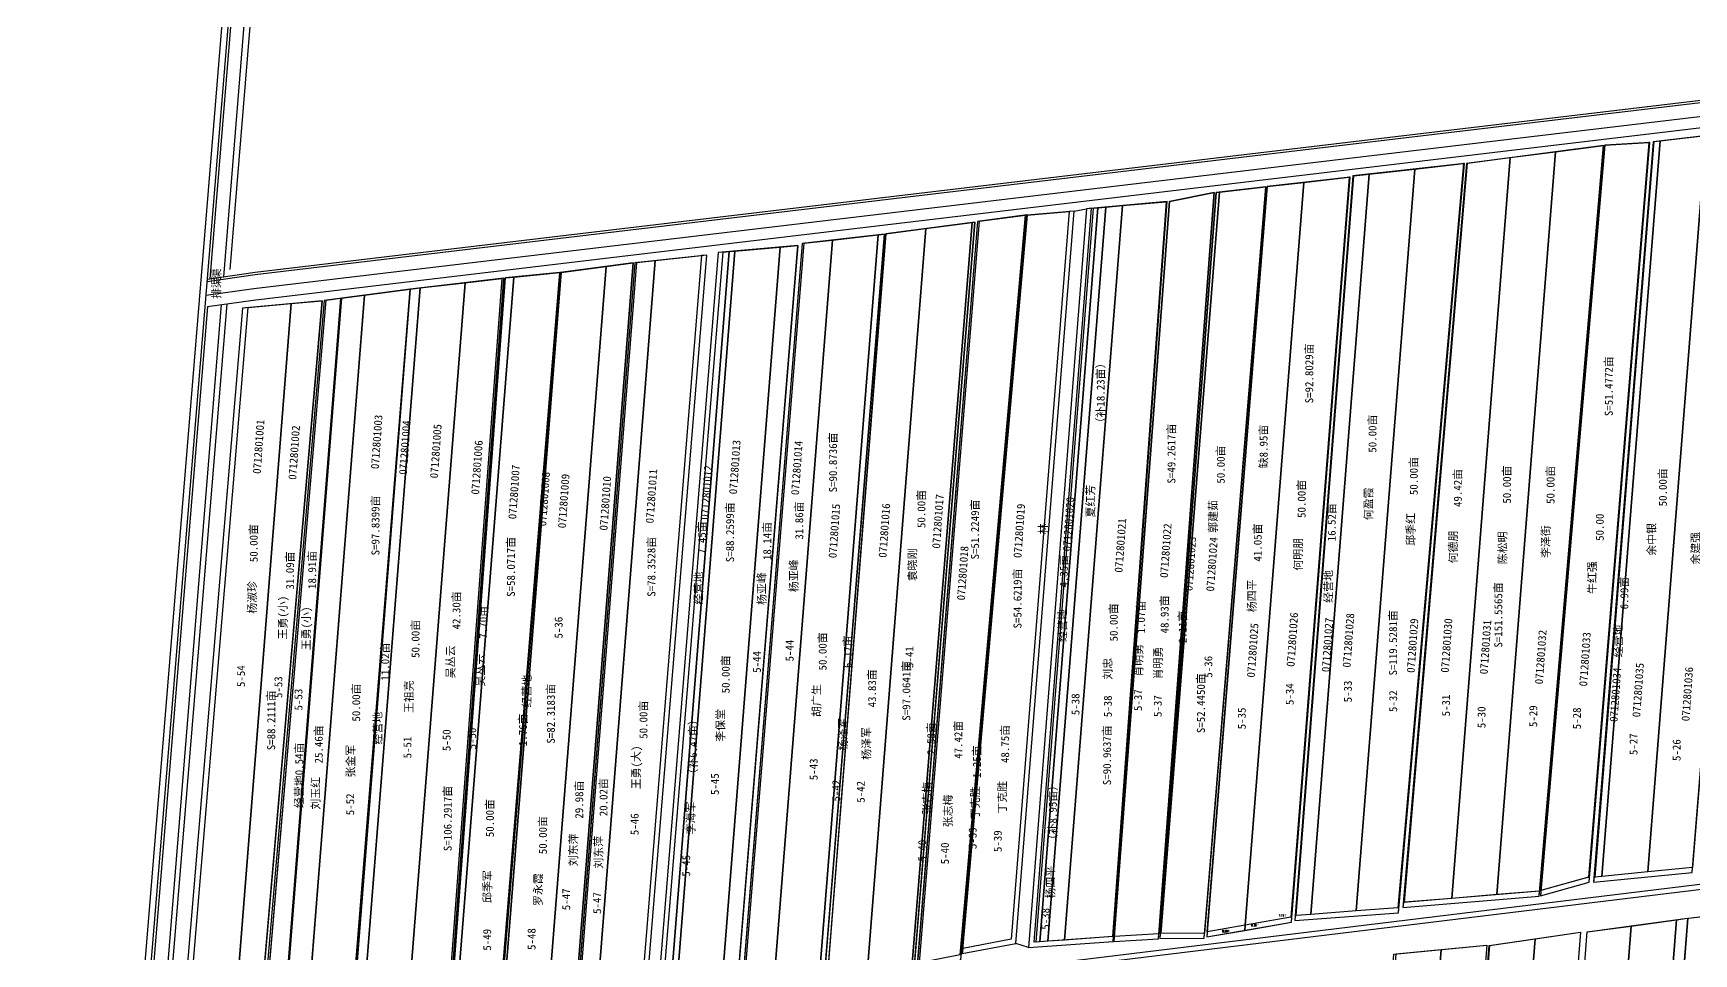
# Model space of a CAD drawing. Extents: x 544477 to 562575, y 4986974 to 4992709.
# Drawn here: x 545414 to 547073, y 4990384 to 4991304 of the extents above; entities that cross this region are included whole.
import ezdxf
from ezdxf.enums import TextEntityAlignment as Align

# ---------------------------------------------------------------- set-up
doc = ezdxf.new("R2010")
doc.units = 0
doc.header["$LTSCALE"] = 10
for name, color, linetype in [('2019年企业分流', 7, 'CONTINUOUS'), ('2021', 7, 'CONTINUOUS'), ('2022年', 6, 'CONTINUOUS'), ('JMD', 6, 'CONTINUOUS'), ('出水桩地块', 2, 'CONTINUOUS'), ('地号', 7, 'CONTINUOUS'), ('地物扣减', 7, 'CONTINUOUS'), ('地籍号', 2, 'CONTINUOUS'), ('权利人', 1, 'CONTINUOUS'), ('注记', 1, 'CONTINUOUS'), ('测地框', 7, 'CONTINUOUS'), ('经营地地块', 7, 'CONTINUOUS'), ('经营地面积', 7, 'CONTINUOUS'), ('路、林、渠', 7, 'CONTINUOUS'), ('身份地地块', 7, 'CONTINUOUS'), ('身份地面积', 7, 'CONTINUOUS')]:
    doc.layers.add(name, color=color, linetype=linetype)
doc.styles.add('HZ', font='rs.shx', dxfattribs={"width": 0.8, "bigfont": 'hztxt.shx'})
doc.styles.add('宋体', font='')
doc.styles.get('宋体').set_extended_font_data('SimSun')

msp = doc.modelspace()

# ---------------------------------------------------------------- linework, layer by layer
at = {"layer": '2019年企业分流', "color": 1, "linetype": 'Continuous'}
for points in [[(546889.9, 4991179.9), (546935.3, 4991185.8), (546876.7, 4990443.4), (546831.5, 4990439.6)], [(546966.8, 4990406.1), (547010.9, 4990412), (546953.1, 4989670.6), (546911.4, 4989666.1)]]:
    msp.add_lwpolyline(points, close=True, dxfattribs=at)
at = {"layer": '2021', "color": 1, "linetype": 'Continuous'}
for points in [[(546935.3, 4991185.8), (546983.3, 4991192.1), (546919.2, 4990446.9), (546876.7, 4990443.4)], [(546821.1, 4990388.4), (546866.6, 4990392.8), (546807.4, 4989651.1), (546807.2, 4989651.1), (546806.4, 4989651), (546762.3, 4989646)]]:
    msp.add_lwpolyline(points, close=True, dxfattribs=at)
at = {"layer": '2021', "color": 1, "linetype": 'Continuous', "flags": 128}
msp.add_lwpolyline([(545721.9, 4991039.4), (545744.8, 4991042.4), (545685.9, 4990295.6), (545662.9, 4990292.7)], close=True, dxfattribs=at)
at = {"layer": '2022年', "color": 4, "linetype": 'Continuous'}
msp.add_lwpolyline([(546599.4, 4991145.4), (546645.9, 4991150.8), (546584.6, 4990404.9), (546540.9, 4990404.4)], close=True, dxfattribs=at)
at = {"layer": '出水桩地块', "color": 7, "linetype": 'Continuous', "flags": 128}
for points in [[(547029.5, 4991195), (547028.5, 4991195), (546968.4, 4990460.9), (546969.4, 4990461.2)], [(547033.9, 4991195.9), (547032.9, 4991195.8), (546973.8, 4990460.8), (546974.8, 4990460.9)], [(546733.7, 4991161.7), (546732.7, 4991161.6), (546675.2, 4990422.4), (546676.2, 4990422.5)], [(546844.3, 4991174), (546843.3, 4991173.9), (546777.8, 4990430.2), (546778.8, 4990430.3)], [(546847.3, 4991174.3), (546846.3, 4991174.1), (546783.2, 4990435.6), (546784.2, 4990435.7)], [(546730.1, 4991160.4), (546729.1, 4991160.3), (546670.7, 4990420.8), (546671.7, 4990420.9)], [(546359.7, 4991116.4), (546357.6, 4991116.1), (546297.5, 4990374.7), (546299.5, 4990375.1)], [(546184.4, 4991094.4), (546182.4, 4991094.1), (546122.7, 4990355.2), (546124.7, 4990355.4)], [(546017.2, 4991075.2), (546015.2, 4991074.9), (545957.1, 4990333.5), (545959.1, 4990333.8)], [(545884.2, 4991059.5), (545882.2, 4991059.2), (545827.1, 4990316.7), (545827.9, 4990316.8), (545829.2, 4990317.1)], [(545706.7, 4991037.5), (545704.7, 4991037.2), (545640.5, 4990284.8), (545642.6, 4990285)]]:
    msp.add_lwpolyline(points, close=True, dxfattribs=at)
at = {"layer": '地物扣减', "color": 7, "linetype": 'Continuous', "flags": 128}
for points in [[(546493.2, 4990396.4), (546493.5, 4990401.6), (546493, 4990401.6), (546493.5, 4990401.6), (546414.1, 4990395.9), (546471.5, 4991129.2), (546466.4, 4991128.8), (546408.6, 4990390.5)], [(546454.2, 4991126.4), (546449.2, 4991126), (546391.1, 4990398.8), (546342.9, 4990389.6), (546342.4, 4990384.4), (546395.8, 4990394.6)], [(546454.2, 4991126.4), (546449.2, 4991126), (546391.1, 4990398.8), (546342.9, 4990389.6), (546342.4, 4990384.4), (546395.8, 4990394.6)], [(546026.1, 4990336.3), (546087, 4991082.4), (546081.9, 4991081.9), (546021.5, 4990340.8), (545977.1, 4990335.8), (545959.1, 4990333.8), (545957.1, 4990333.5), (545956.7, 4990328.4)], [(546117.4, 4990349.6), (546117.8, 4990354.8), (546042.9, 4990342), (546103.5, 4991085.4), (546098.5, 4991084.9), (546037.4, 4990336)], [(545628.8, 4991030.1), (545622.9, 4991029.5), (545559.7, 4990275.5), (545637.3, 4990284.5), (545637.8, 4990289.6), (545612.8, 4990286.7), (545566, 4990281.2)], [(547071.7, 4990465.4), (547072.1, 4990470.5), (547027.4, 4990466), (546981.7, 4990461.5), (546974.8, 4990460.9), (546973.8, 4990460.8), (546973.4, 4990455.7)], [(546969.4, 4990461.2), (546967.3, 4990460.6), (546920.7, 4990447.6), (546920.2, 4990442.2), (546969, 4990455.9)], [(546918.8, 4990441.8), (546919.2, 4990446.9), (546783.2, 4990435.6), (546782.7, 4990430.6)], [(546671.3, 4990415.8), (546671.7, 4990420.9), (546670.7, 4990420.8), (546625.1, 4990412.8), (546587.2, 4990406.3), (546586.8, 4990401.1)], [(546671.3, 4990415.8), (546671.7, 4990420.9), (546670.7, 4990420.8), (546625.1, 4990412.8), (546624.9, 4990407.7)], [(546778.4, 4990425.3), (546778.8, 4990430.3), (546777.8, 4990430.2), (546736, 4990427.1), (546690.7, 4990423.6), (546676.2, 4990422.5), (546675.2, 4990422.4), (546674.8, 4990417.4)], [(546538.9, 4990404.3), (546494.2, 4990401.6), (546493.8, 4990396.6), (546538.6, 4990399.3)], [(546584.6, 4990404.9), (546540.9, 4990404.4), (546540.3, 4990404.4), (546539.9, 4990399.4), (546584.1, 4990399.9)], [(546624.9, 4990407.7), (546625.1, 4990412.8), (546587.2, 4990406.3), (546586.8, 4990401.1)]]:
    msp.add_lwpolyline(points, close=True, dxfattribs=at)
for points in [[(546967.3, 4990460.6), (546969.4, 4990461.2)], [(546625.1, 4990412.8), (546624.9, 4990407.7)]]:
    msp.add_lwpolyline(points, dxfattribs=at)
at = {"layer": '测地框', "linetype": 'Continuous', "flags": 128}
for points, elevation in [([(547029.5, 4991195), (546984.7, 4991192.3), (546920.2, 4990442.2), (546969, 4990455.9)], 280.5), ([(547132.1, 4991207.2), (547032.9, 4991195.8), (546973.4, 4990455.7), (547071.7, 4990465.4)], 280.6), ([(546983.3, 4991192.1), (546846.3, 4991174.1), (546782.7, 4990430.6), (546918.8, 4990441.8)], 280.6), ([(546844.3, 4991174), (546732.7, 4991161.6), (546674.8, 4990417.4), (546778.4, 4990425.3)], 280.4), ([(546645.9, 4991150.8), (546596.2, 4991145.1), (546539.9, 4990399.4), (546584.1, 4990399.9)], 280.5), ([(546730.1, 4991160.4), (546647.1, 4991150.9), (546586.8, 4990401.1), (546671.3, 4990415.8)], 280.4), ([(546547, 4991135.9), (546466.4, 4991128.8), (546408.6, 4990390.5), (546493.2, 4990396.4)], 280.3), ([(546594, 4991145), (546549.4, 4991136.1), (546493.8, 4990396.6), (546538.6, 4990399.3)], 280.5), ([(546354.8, 4991115.5), (546266.1, 4991103.8), (546207.5, 4990359), (546294.4, 4990369.7)], 280.9), ([(546406.8, 4991122.6), (546357.6, 4991116.1), (546297.1, 4990369.5), (546340.8, 4990378.3)], 280.4), ([(546454.2, 4991126.4), (546407.3, 4991122.4), (546342.4, 4990384.4), (546395.8, 4990394.6)], 280.5), ([(546264.5, 4991103.4), (546182.4, 4991094.1), (546122.3, 4990350.2), (546204.4, 4990358.4)], 280.8), ([(546087, 4991082.4), (546015.2, 4991074.9), (545956.7, 4990328.4), (546026.1, 4990336.3)], 280.7), ([(546178, 4991092.1), (546098.5, 4991084.9), (546037.4, 4990336), (546117.4, 4990349.6)], 280.7), ([(545940.3, 4991065.1), (545885.4, 4991059.6), (545829.8, 4990312.1), (545878.7, 4990313)], 280.5), ([(546013.5, 4991074.7), (545940.6, 4991065), (545879.7, 4990313.2), (545955.2, 4990328.1)], 280.4), ([(545790.7, 4991048.4), (545704.7, 4991037.2), (545640.5, 4990284.8), (545729.8, 4990296.2)], 280.6), ([(545884.2, 4991059.5), (545790.7, 4991048.4), (545731.3, 4990296.3), (545828.8, 4990311.9)], 280.6), ([(545702.8, 4991036.9), (545622.9, 4991029.5), (545559.7, 4990275.5), (545637.3, 4990284.5)], 280.6), ([(546966.8, 4990406.1), (547067.2, 4990419.7), (547008.2, 4989671.5), (546911, 4989661)], 280.9), ([(547098, 4989681.6), (547009.1, 4989671.5), (547067.7, 4990419.8), (547158, 4990430)], 281.2), ([(546868.9, 4990392.6), (546960.4, 4990405.8), (546901.2, 4989658.8), (546807.9, 4989646.2)], 280.8), ([(546773.8, 4990383.9), (546866.6, 4990392.8), (546807, 4989646), (546715.4, 4989635.7)], 280.9)]:
    msp.add_lwpolyline(points, close=True, dxfattribs=dict(at, elevation=elevation))
at = {"layer": '经营地地块', "color": 5, "linetype": 'Continuous'}
for points in [[(547033.9, 4991195.9), (547039.8, 4991196.6), (546981.7, 4990461.5), (546974.8, 4990460.9)], [(546733.7, 4991161.7), (546749.2, 4991163.4), (546690.7, 4990423.6), (546676.2, 4990422.5)], [(546596.2, 4991145.1), (546599.4, 4991145.4), (546540.9, 4990404.4), (546540.3, 4990404.4)], [(546473.5, 4991129.4), (546477.7, 4991129.8), (546419.8, 4990396.3), (546416.1, 4990396)], [(546103.5, 4991085.4), (546109.3, 4991085.9), (546050.6, 4990343.3), (546042.9, 4990342)], [(545940.6, 4991065), (545941.4, 4991065.1), (545882.5, 4990318.8), (545880.1, 4990318.4)], [(545790.7, 4991048.4), (545800.6, 4991049.6), (545741.7, 4990303), (545731.7, 4990301.4)], [(545721.4, 4991039.4), (545721.9, 4991039.4), (545662.9, 4990292.7), (545662.4, 4990292.6)], [(546868.9, 4990392.6), (546869.4, 4990392.7), (546810.7, 4989651.6), (546808.3, 4989651.3)]]:
    msp.add_lwpolyline(points, close=True, dxfattribs=at)
at = {"layer": '路、林、渠', "color": 3, "linetype": 'Continuous', "elevation": 280.8, "flags": 128}
for points in [[(545610.6, 4991068.1), (545697.1, 4992116.8)], [(545479.3, 4989476.6), (545607.8, 4991033.9)]]:
    msp.add_lwpolyline(points, dxfattribs=at)
at = {"layer": '路、林、渠', "color": 4, "linetype": 'Continuous', "flags": 128}
for points, elevation in [([(545604.2, 4991060.9), (545687.7, 4992091.6)], 284.6), ([(545675, 4992089.9), (545590.4, 4991058.9)], 280), ([(545635.6, 4991063.1), (547335.2, 4991265.4)], 280.5), ([(545635.8, 4991065.4), (547335.4, 4991267.7)], 280.6), ([(545634.5, 4991049), (547334, 4991251.4)], 279.7), ([(545633.6, 4991037.4), (547333.1, 4991239.8)], 280.8), ([(545587.8, 4991056.2), (545635.6, 4991063.1)], 280.5), ([(545588, 4991058.5), (545635.8, 4991065.4)], 280.6), ([(545586.7, 4991042.5), (545634.5, 4991049)], 279.7), ([(545588.1, 4991031.2), (545344.6, 4988064)], 280), ([(545475.8, 4989476.2), (545601.9, 4991033.1)], 284.6), ([(545588.1, 4991031.2), (545633.6, 4991037.4)], 280.1), ([(547270.2, 4990471.6), (545528.1, 4990259.2)], 281.7), ([(547270.6, 4990476.8), (545528.5, 4990264.4)], 281.6)]:
    msp.add_lwpolyline(points, dxfattribs=dict(at, elevation=elevation))
at = {"layer": '路、林、渠', "color": 5, "linetype": 'Continuous', "flags": 128}
for points, elevation in [([(545665.9, 4992089.3), (545425.1, 4989153.5), (545424.8, 4989150.7), (545424.1, 4989148.7), (545420.2, 4989145.7), (545416.4, 4989144.1), (544673, 4988860.9)], 280.2), ([(545349.5, 4988063.2), (545346.3, 4988063.6), (545344.6, 4988064), (545342.8, 4988066.1), (545341.8, 4988070.1), (545672.8, 4992088.1)], 282.9)]:
    msp.add_lwpolyline(points, dxfattribs=dict(at, elevation=elevation))
at = {"layer": '路、林、渠', "color": 3, "linetype": 'Continuous', "elevation": 280.5, "flags": 128}
msp.add_lwpolyline([(546454.2, 4991126.4), (546466.4, 4991128.8), (546408.6, 4990390.5), (546395.8, 4990394.6)], close=True, dxfattribs=at)
at = {"layer": '身份地地块', "color": 1, "linetype": 'Continuous'}
for points in [[(546984.7, 4991192.3), (547028.5, 4991195), (546968.4, 4990460.9), (546920.7, 4990447.6)], [(547039.8, 4991196.6), (547085.5, 4991201.9), (547027.4, 4990466), (546981.7, 4990461.5)], [(547085.5, 4991201.9), (547132.1, 4991207.2), (547072.1, 4990470.5), (547027.4, 4990466)], [(546847.3, 4991174.3), (546889.9, 4991179.9), (546831.5, 4990439.6), (546784.2, 4990435.7)], [(546749.2, 4991163.4), (546794.6, 4991168.5), (546736, 4990427.1), (546690.7, 4990423.6)], [(546794.6, 4991168.5), (546843.3, 4991173.9), (546777.8, 4990430.2), (546736, 4990427.1)], [(546647.1, 4991150.9), (546683.7, 4991155.1), (546625.1, 4990412.8), (546587.2, 4990406.3)], [(546683.7, 4991155.1), (546729.1, 4991160.3), (546670.7, 4990420.8), (546625.1, 4990412.8)], [(546477.7, 4991129.8), (546485.9, 4991130.5), (546428, 4990396.8), (546419.8, 4990396.3)], [(546485.9, 4991130.5), (546502.6, 4991132), (546444.6, 4990398), (546428, 4990396.8)], [(546502.6, 4991132), (546546, 4991135.8), (546492.6, 4990401.5), (546444.6, 4990398)], [(546549.4, 4991136.1), (546594, 4991145), (546538.9, 4990404.3), (546494.2, 4990401.6)], [(546306.1, 4991109.1), (546352.4, 4991115.2), (546292.4, 4990374.5), (546247.7, 4990369)], [(546352.4, 4991115.2), (546354.8, 4991115.5), (546294.8, 4990374.8), (546292.4, 4990374.5)], [(546359.7, 4991116.4), (546405.7, 4991122.4), (546340.2, 4990383.3), (546299.5, 4990375.1)], [(546405.7, 4991122.4), (546406.8, 4991122.6), (546341.3, 4990383.5), (546340.2, 4990383.3)], [(546407.3, 4991122.4), (546449.2, 4991126), (546391.1, 4990398.8), (546342.9, 4990389.6)], [(546184.4, 4991094.4), (546212.7, 4991097.5), (546154.4, 4990358.4), (546124.7, 4990355.4)], [(546212.7, 4991097.5), (546258.2, 4991102.7), (546199.8, 4990362.9), (546154.4, 4990358.4)], [(546258.2, 4991102.7), (546264.5, 4991103.4), (546204.8, 4990363.4), (546199.8, 4990362.9)], [(546266.1, 4991103.8), (546306.1, 4991109.1), (546247.7, 4990369), (546207.9, 4990364.1)], [(546035.6, 4991077.1), (546081.9, 4991081.9), (546021.5, 4990340.8), (545977.1, 4990335.8)], [(546109.3, 4991085.9), (546115.1, 4991086.4), (546056.5, 4990344.3), (546050.6, 4990343.3)], [(546115.1, 4991086.4), (546160.5, 4991090.5), (546102.2, 4990352.1), (546056.5, 4990344.3)], [(546160.5, 4991090.5), (546178, 4991092.1), (546117.8, 4990354.8), (546102.2, 4990352.1)], [(545894.1, 4991060.5), (545940.3, 4991065.1), (545879.1, 4990318.2), (545878.9, 4990318.1), (545878.3, 4990318), (545835.4, 4990317.2)], [(545940.6, 4991065), (545941.4, 4991065.1), (545882.5, 4990318.8), (545880.1, 4990318.4)], [(545941.4, 4991065.1), (545986.6, 4991071.1), (545927.9, 4990327.8), (545882.5, 4990318.8)], [(545986.6, 4991071.1), (546013.5, 4991074.7), (545955.6, 4990333.3), (545954.1, 4990332.9), (545927.9, 4990327.8)], [(546017.2, 4991075.2), (546035.6, 4991077.1), (545977.1, 4990335.8), (545959.1, 4990333.8)], [(545744.8, 4991042.4), (545790.7, 4991048.4), (545730.2, 4990301.2), (545729.4, 4990301.2), (545685.9, 4990295.6)], [(545800.6, 4991049.6), (545845.7, 4991054.9), (545786.9, 4990310.3), (545741.7, 4990303)], [(545845.7, 4991054.9), (545882.2, 4991059.2), (545827.1, 4990316.7), (545786.9, 4990310.3)], [(545885.4, 4991059.6), (545894.1, 4991060.5), (545835.4, 4990317.2), (545830.2, 4990317.1)], [(545628.8, 4991030.1), (545671.8, 4991034.1), (545612.8, 4990286.7), (545566, 4990281.2)], [(545671.8, 4991034.1), (545702.8, 4991036.9), (545637.8, 4990289.6), (545612.8, 4990286.7)], [(545706.7, 4991037.5), (545721.4, 4991039.4), (545662.4, 4990292.6), (545643, 4990290.1)], [(547010.9, 4990412), (547056.3, 4990418.2), (546998.4, 4989675.4), (546953.1, 4989670.6)], [(547056.3, 4990418.2), (547067.2, 4990419.7), (547008.6, 4989676.5), (547007.8, 4989676.5), (546998.4, 4989675.4)], [(547067.7, 4990419.8), (547102.3, 4990423.7), (547044.4, 4989680.6), (547009.5, 4989676.6)], [(546869.4, 4990392.7), (546914.9, 4990399.3), (546856.1, 4989657.8), (546810.7, 4989651.6)], [(546914.9, 4990399.3), (546960.4, 4990405.8), (546901.6, 4989663.9), (546856.1, 4989657.8)], [(546776, 4990384.1), (546821.1, 4990388.4), (546762.3, 4989646), (546716.9, 4989640.9)]]:
    msp.add_lwpolyline(points, close=True, dxfattribs=at)
at = {"layer": '身份地面积', "color": 1, "linetype": 'Continuous', "flags": 128}
msp.add_lwpolyline([(546547, 4991135.9), (546546, 4991135.8), (546492.6, 4990401.5), (546493.5, 4990401.6)], close=True, dxfattribs=at)

# ---------------------------------------------------------------- texts
at = {"layer": '2019年企业分流', "color": 2, "linetype": 'Continuous', "style": '宋体'}
msp.add_text('50.00亩', height=8, rotation=90, dxfattribs=at).set_placement((546890.7, 4990834.1))
msp.add_text('陈松明', height=8, rotation=90, dxfattribs=at).set_placement((546882.1, 4990789.9), align=Align.MIDDLE)
at = {"layer": '2021', "color": 1, "linetype": 'Continuous', "style": '宋体'}
for s, p in [('50.00亩', (546934.3, 4990833.8)), ('25.46亩', (545703.2, 4990574.5))]:
    msp.add_text(s, height=8, rotation=90, dxfattribs=at).set_placement(p)
for s, p in [('李泽街 ', (546925.3, 4990798.8)), ('刘玉红', (545695.9, 4990544.7))]:
    msp.add_text(s, height=8, rotation=90, dxfattribs=at).set_placement(p, align=Align.MIDDLE)
at = {"layer": '2022年', "color": 4, "linetype": 'Continuous', "style": '宋体'}
msp.add_text('50.00亩', height=8, rotation=90, dxfattribs=at).set_placement((546604.7, 4990854.1))
msp.add_text('郭建茹', height=8, rotation=90, dxfattribs=at).set_placement((546592.8, 4990821.3), align=Align.MIDDLE)
at = {"layer": 'JMD', "color": 1, "linetype": 'Continuous', "style": '宋体'}
msp.add_text('（补18.23亩）', height=8, rotation=90, dxfattribs=at).set_placement((546480.4, 4990944.7), align=Align.MIDDLE)
at = {"layer": 'JMD', "color": 2, "linetype": 'Continuous', "style": '宋体'}
msp.add_text('缺8.95亩', height=8, rotation=90, dxfattribs=at).set_placement((546643.2, 4990891.2), align=Align.MIDDLE)
at = {"layer": 'JMD', "color": 6, "linetype": 'Continuous', "style": '宋体'}
msp.add_text('（补6.47亩）', height=8, rotation=90, dxfattribs=at).set_placement((546073.1, 4990591), align=Align.MIDDLE)
at = {"layer": '地号', "linetype": 'Continuous', "style": '宋体'}
for s, p in [('5-44', (546173.8, 4990676.4, 282.4)), ('5-44', (546141.1, 4990665, 282.4)), ('5-41', (546293.5, 4990669.9, 282.4)), ('5-36', (546592.3, 4990660.2, 282.4)), ('5-54', (545625.5, 4990650.8, 282.4)), ('5-53', (545662.8, 4990639.8, 282.4)), ('5-53', (545682.9, 4990627.4, 282.4)), ('5-37', (546522, 4990626.8, 282.4)), ('5-34', (546673.6, 4990632.8, 282.4)), ('5-33', (546731.7, 4990635.5, 282.4)), ('5-38', (546459.5, 4990622.7, 282.4)), ('5-38', (546491.8, 4990620.7, 282.4)), ('5-37', (546541.7, 4990620.9, 282.4)), ('5-32', (546777, 4990625.8, 282.4)), ('5-31', (546829.8, 4990621.5, 282.4)), ('5-30', (546865.3, 4990609.7, 282.4)), ('5-29', (546917, 4990610.8, 282.4)), ('5-35', (546625.7, 4990608.6, 282.4)), ('5-28', (546960.6, 4990608.6, 282.4)), ('5-51', (545791.8, 4990579.5, 282.4)), ('5-50', (545831, 4990586.8, 282.4)), ('5-50', (545856.5, 4990588.5, 282.4)), ('5-27', (547017.2, 4990582.8, 282.4)), ('5-26', (547060.3, 4990576.9, 282.4)), ('5-43', (546197.8, 4990557.7, 282.4)), ('5-45', (546099.1, 4990542.9, 282.4)), ('5-42', (546220.4, 4990536.5, 282.4)), ('5-42', (546244.9, 4990535.2, 282.4)), ('5-52', (545734.6, 4990522.7, 282.4)), ('5-46', (546018.9, 4990502.8, 282.4)), ('5-39', (546356.7, 4990488.9, 282.4)), ('5-39', (546381.8, 4990485.9, 282.4)), ('5-45', (546070.4, 4990461.3, 282.4)), ('5-40', (546306.3, 4990476.4, 282.4)), ('5-40', (546329, 4990473.7, 282.4)), ('5-47', (545950.5, 4990427.8, 282.4)), ('5-47', (545981.4, 4990424.1, 282.4)), ('5-38', (546429.4, 4990408.3, 282.4)), ('5-49', (545871.5, 4990387.4, 282.4)), ('5-48', (545915.9, 4990388.1, 282.4))]:
    msp.add_text(s, height=8, rotation=90, dxfattribs=at).set_placement(p)
at = {"layer": '地物扣减', "color": 7, "linetype": 'Continuous', "style": 'HZ', "width": 0.8}
for s, p in [('1.11亩', (546658.8, 4990421.4)), ('0.29亩', (546602.1, 4990405.9)), ('0.35亩', (546631.2, 4990411.8))]:
    msp.add_text(s, height=2, dxfattribs=at).set_placement(p)
at = {"layer": '地籍号', "color": 7, "linetype": 'Continuous', "style": '宋体'}
for s, p in [('0712801001', (545641.2, 4990863.6, 281.4)), ('0712801003', (545759.2, 4990868.4, 281.4)), ('0712801004', (545787.3, 4990862.7, 281.4)), ('0712801005', (545818.3, 4990859.1, 281.4)), ('0712801002', (545676.7, 4990857.7, 281.4)), ('0712801006', (545859.4, 4990842.9, 281.4)), ('0712801013', (546117.1, 4990843.2, 561.9)), ('0712801014', (546179.1, 4990842.4, 561.9)), ('0712801007', (545896.5, 4990818.3, 281.4)), ('0712801008', (545926.5, 4990811.3, 561.9)), ('0712801009', (545946.1, 4990809.3, 561.9)), ('0712801011', (546033.8, 4990814.1, 561.9)), ('0712801012', (546088.6, 4990817.8, 561.9)), ('0712801010', (545987.7, 4990807, 561.9)), ('0712801015', (546216.6, 4990779.4, 561.9)), ('0712801016', (546266.6, 4990779.8, 561.9)), ('0712801017', (546320.1, 4990789, 561.9)), ('0712801019', (546401.4, 4990779.5, 561.9)), ('0712801020', (546450.6, 4990786.2, 561.9)), ('0712801021', (546502.5, 4990764.9, 561.9)), ('0712801022', (546547.8, 4990759.7, 561.9)), ('0712801023', (546572.4, 4990746.6, 561.9)), ('0712801024', (546594, 4990746.1, 561.9)), ('0712801018', (546344.9, 4990737.2, 561.9)), ('0712801025', (546634.7, 4990660.1, 561.9)), ('0712801026', (546674.3, 4990670.8, 561.9)), ('0712801027', (546709.4, 4990665.5, 561.9)), ('0712801028', (546730.4, 4990670.1, 561.9)), ('0712801029', (546794.4, 4990664.8, 561.9)), ('0712801030', (546828.5, 4990664.9, 561.9)), ('0712801031', (546867.4, 4990663.3, 561.9)), ('0712801032', (546922.6, 4990653.3, 561.9)), ('0712801033', (546966.8, 4990651.2, 561.9)), ('0712801034', (546997.2, 4990615.7, 561.9)), ('0712801035', (547019.9, 4990620.4, 561.9)), ('0712801036', (547069.1, 4990616.4, 561.9))]:
    msp.add_text(s, height=8, rotation=86, dxfattribs=at).set_placement(p)
at = {"layer": '权利人', "color": 1, "linetype": 'Continuous', "style": '宋体'}
for s, p in [('夏红芳', (546470.3, 4990836.6)), ('何盈霞', (546748.2, 4990833.9)), ('邱季红', (546790.3, 4990808.4)), ('余中银', (547031, 4990798.4)), ('何明朋', (546677.9, 4990783.5)), ('何德朋', (546832.8, 4990790.8)), ('余建强', (547074.8, 4990789.5)), ('袁晓刚', (546292.3, 4990772.9)), ('杨亚峰', (546141.7, 4990749.2, 280.8)), ('杨亚峰', (546173.7, 4990762, 280.8)), ('牛红强', (546971.7, 4990760.2)), ('杨淑珍', (545632.4, 4990740.5)), ('杨四平', (546631.5, 4990741.9)), ('王勇(小)', (545663.7, 4990720.2)), ('王勇(小)', (545687.1, 4990709.4)), ('吴丛云', (545830.8, 4990676)), ('吴丛云', (545860.6, 4990667.7)), ('肖明勇', (546518.3, 4990677.5)), ('肖明勇', (546537.9, 4990674.8)), ('刘忠', (546487.5, 4990669.1)), ('王祖亮', (545789.1, 4990641.2)), ('胡广生', (546196.6, 4990637.3)), ('李保堂', (546100.5, 4990612.6)), ('杨泽军', (546223, 4990603.8)), ('杨泽军', (546246.3, 4990594.5)), ('张金军', (545730.8, 4990576.8)), ('王勇(大)', (546016.8, 4990570.5)), ('张志梅', (546307, 4990539.8)), ('丁克胜', (546355, 4990535.2)), ('丁克胜', (546382.1, 4990540.8)), ('李海军', (546070.7, 4990519.9)), ('张志梅', (546327.9, 4990527)), ('刘东萍', (545953.4, 4990488.1)), ('刘东萍', (545978.6, 4990485.7)), ('邱季军', (545867.6, 4990451.4)), ('杨四平', (546430.3, 4990455.8)), ('罗永霞', (545918.3, 4990448.4))]:
    msp.add_text(s, height=8, rotation=90, dxfattribs=at).set_placement(p, align=Align.MIDDLE)
at = {"layer": '权利人', "color": 5, "linetype": 'Continuous', "style": '宋体'}
for p in [(546708.1, 4990751.4, 280.4), (546442.2, 4990712.2, 280.4)]:
    msp.add_text('经营地', height=8, rotation=90, dxfattribs=at).set_placement(p, align=Align.MIDDLE)
at = {"layer": '注记', "linetype": 'Continuous', "style": '宋体'}
for s, p in [('S=92.8029亩', (546688.8, 4990964.3)), ('S=51.4772亩', (546988.2, 4990951.5)), ('S=49.2617亩', (546551.1, 4990884.1)), ('S=90.8736亩', (546212.9, 4990875.3)), ('S=97.8399亩', (545755.6, 4990812.3)), ('S=88.2599亩', (546110, 4990805.5)), ('S=51.2249亩', (546354.8, 4990808.3)), ('S=58.0717亩', (545891, 4990770.9)), ('S=78.3528亩', (546031.4, 4990771)), ('S=54.6219亩', (546397.3, 4990739.3)), ('S=151.5565亩', (546877.8, 4990722.9)), ('S=119.5281亩', (546772.6, 4990695)), ('S=97.0641亩', (546286.2, 4990647.1)), ('S=52.4450亩', (546580.6, 4990634.7)), ('S=82.3183亩', (545930.9, 4990624.2)), ('S=88.2111亩', (545651.4, 4990617.6)), ('S=90.9637亩', (546486.8, 4990582.7)), ('S=106.2917亩', (545827.8, 4990519.5))]:
    msp.add_text(s, height=8, rotation=90, dxfattribs=at).set_placement(p, align=Align.MIDDLE)
msp.add_text('5-36', height=8, rotation=90, dxfattribs=at).set_placement((545942.9, 4990699.3, 281.4))
at = {"layer": '经营地面积', "color": 5, "linetype": 'Continuous', "style": '宋体'}
for s, p in [('16.52亩', (546715.6, 4990796.5)), ('7.45亩', (546086.3, 4990783.8)), ('4.35亩', (546447.8, 4990750.3)), ('6.99亩', (547008, 4990728.4)), ('2.11亩', (546566.6, 4990694.5)), ('11.02亩', (545769.6, 4990657.2)), ('1.76亩', (545907.3, 4990591.7))]:
    msp.add_text(s, height=8, rotation=90, dxfattribs=at).set_placement(p)
for s, p in [('经营地', (546078.6, 4990749.7)), ('经营地', (546997.6, 4990696.8, 280.4)), ('经营地', (545907, 4990646.8)), ('经营地', (545757.9, 4990609.7)), ('经营地0.54亩', (545679.4, 4990562.6))]:
    msp.add_text(s, height=8, rotation=90, dxfattribs=at).set_placement(p, align=Align.MIDDLE)
at = {"layer": '路、林、渠', "linetype": 'Continuous', "style": '宋体'}
for s, p in [('渠', (545601.2, 4991058.2, 280.8)), ('排渠', (545601, 4991038.6, 280.8))]:
    msp.add_text(s, height=8, rotation=90, dxfattribs=at).set_placement(p)
at = {"layer": '路、林、渠', "color": 3, "linetype": 'Continuous', "style": '宋体'}
msp.add_text('林', height=8, rotation=90, dxfattribs=at).set_placement((546427.2, 4990803.5, 281.4))
at = {"layer": '身份地面积', "color": 1, "linetype": 'Continuous', "style": '宋体'}
for s, p in [('50.00亩', (546756.3, 4990885)), ('50.00亩', (546797.6, 4990842.6)), ('49.42亩', (546841.6, 4990830.7)), ('50.00亩', (547046.5, 4990831.4)), ('50.00亩', (546305.5, 4990809.7)), ('50.00亩', (546685.5, 4990819.8)), ('31.86亩', (546183.4, 4990798.2, 280.8)), ('18.14亩', (546151.4, 4990777.7)), ('41.05亩', (546641.6, 4990776.2, 280.4)), ('50.00', (546983.5, 4990796.9)), ('50.00亩', (545638.2, 4990775.6)), ('31.09亩', (545674.5, 4990748.2)), ('18.91亩', (545696.6, 4990748.9)), ('42.30亩', (545840.8, 4990708.4)), ('7.70亩', (545867.5, 4990699.2)), ('50.00亩', (546497.7, 4990696.4)), ('1.07亩', (546525.1, 4990704.4)), ('48.93亩', (546548.6, 4990704.4)), ('50.00亩', (545799.9, 4990679.9)), ('50.00亩', (546206.8, 4990667.4)), ('6.17亩', (546231.8, 4990669.8)), ('50.00亩', (546109.9, 4990644.5)), ('43.83亩', (546256.2, 4990630.5)), ('50.00亩', (545740.6, 4990616.3)), ('50.00亩', (546027.7, 4990599.1)), ('2.58亩', (546315.3, 4990583)), ('47.42亩', (546342.4, 4990579.1)), ('48.75亩', (546389.2, 4990574.9)), ('1.25亩', (546361, 4990559.9, 280.4)), ('29.98亩', (545963.5, 4990519.3)), ('20.02亩', (545987.8, 4990521.7)), ('50.00亩', (545874.3, 4990500.8)), ('50.00亩', (545927.2, 4990483.8))]:
    msp.add_text(s, height=8, rotation=90, dxfattribs=at).set_placement(p)
msp.add_text('（补8.95亩）', height=8, rotation=90, dxfattribs=at).set_placement((546432.6, 4990525.4), align=Align.MIDDLE)

doc.saveas('drawing.dxf')
